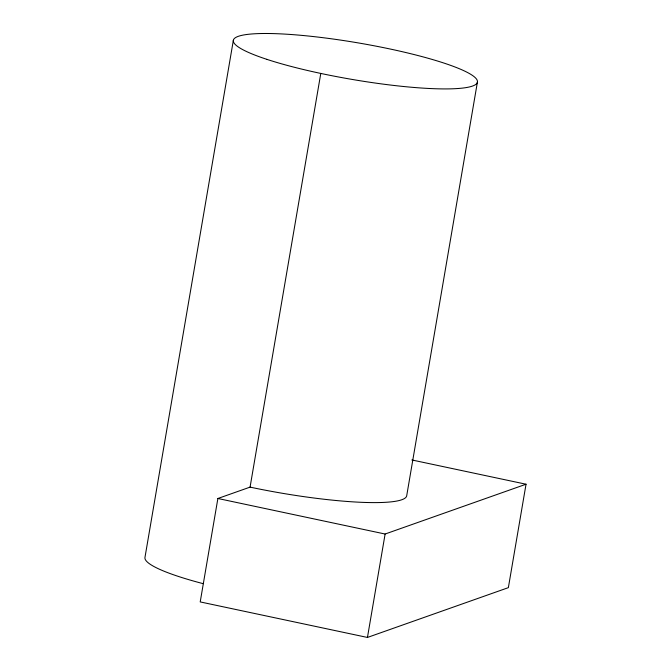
<?xml version="1.0" encoding="UTF-8"?>
<svg xmlns="http://www.w3.org/2000/svg" width="671" height="671" viewBox="0 0 671 671"><rect width="100%" height="100%" fill="white"/><g stroke="black" fill="none" stroke-linecap="round" stroke-linejoin="round"><path stroke-width="1.01" d="M233.349 40.344L144.961 557.458A123.799 18.511 9.7 0 0 203.271 583.686M477.417 82.063L406.701 495.752A123.799 18.511 9.7 0 1 250.073 487.121L217.882 498.494L200.21 601.921L367.448 637.45L508.366 587.645L526.039 484.219L411.835 459.954M250.073 487.121L320.788 73.433M367.448 637.45L385.12 534.024L526.039 484.219M217.882 498.494L385.12 534.024M266.89 59.358A123.799 18.511 9.7 0 0 472.451 86.073A123.799 18.511 9.7 0 0 326.811 38.18A123.799 18.511 9.7 0 0 266.89 59.358"/></g></svg>
